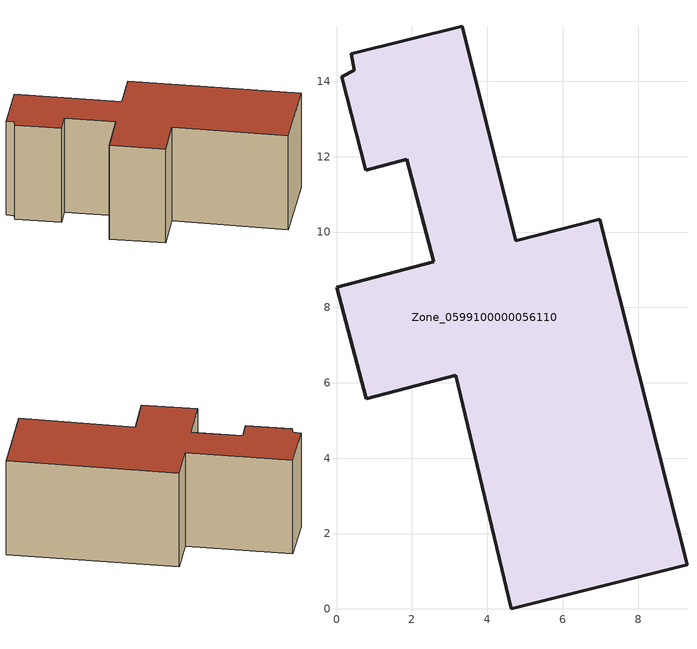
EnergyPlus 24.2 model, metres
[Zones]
Zone_0599100000056110
 floor ground (C_G): 0.14,14.12 0.47,14.29 0.4,14.73 3.33,15.46 4.76,9.78 6.99,10.34 9.3,1.17 4.64,0 3.16,6.21 0.79,5.58 0,8.54 2.58,9.21 1.86,11.93 0.78,11.64 z0
 wall outside (C_F): 0.14,14.12 0.78,11.64 1.86,11.93 2.58,9.21 0,8.54 0.79,5.58 3.16,6.21 4.64,0 9.3,1.17 6.99,10.34 4.76,9.78 3.33,15.46 0.4,14.73 0.47,14.29 0.14,14.12 z0:5.8
 roof outside (C_R): 0.47,14.29 0.14,14.12 0.78,11.64 1.86,11.93 2.58,9.21 0,8.54 0.79,5.58 3.16,6.21 4.64,0 9.3,1.17 6.99,10.34 4.76,9.78 3.33,15.46 0.4,14.73 z5.8
[BUILDING]
Pand.0599100000056110: North Axis=0; Terrain=City; Loads Convergence Tolerance Value=0.04; Temperature Convergence Tolerance Value=0.4; Solar Distribution=FullExterior; Maximum Number of Warmup Days=25; Minimum Number of Warmup Days=1
[Site:Location]
Rotterdam.The.Hague.AP_ZH_NLD Design_Conditions: Latitude=51.96; Longitude=4.45; Time Zone=1; Elevation=-4.5
[SITE:GROUNDTEMPERATURE:BUILDINGSURFACE]
18, 18, 18, 18, 18, 18, 18, 18, 18, 18, 18, 18
[MATERIAL] Thermal Absorptance=0.9; Solar Absorptance=0.7; Visible Absorptance=0.7
Name | Roughness | Thickness | Conductivity | Density | Specific Heat
G.TI.1965-1974 | MediumSmooth | 0.15 | 0.882353 | 540 | 1210
F.TI.1965-1974 | Rough | 0.3 | 0.697674 | 1920 | 840
R.TI.1965-1974 | MediumRough | 0.2 | 0.232558 | 1500 | 1000
[CONSTRUCTION]
C_G: G.TI.1965-1974
C_F: F.TI.1965-1974
C_R: R.TI.1965-1974
[ZONE]
Zone_0599100000056110: Type=1; Multiplier=1; Ceiling Height=Autocalculate; Volume=Autocalculate; Floor Area=autocalculate; Part of Total Floor Area=Yes
[ZONEINFILTRATION:DESIGNFLOWRATE]
Infil_Zone_0599100000056110: Zone or ZoneList or Space or SpaceList=Zone_0599100000056110; Schedule=AlwaysOn; Design Flow Rate Calculation Method=Flow/Area; Flow Rate per Floor Area=0.003; Constant Term Coefficient=1; Temperature Term Coefficient=0; Velocity Term Coefficient=0; Velocity Squared Term Coefficient=0
[HVACTEMPLATE:ZONE:IDEALLOADSAIRSYSTEM]
Zone_0599100000056110: Maximum Heating Supply Air Temperature=50; Minimum Cooling Supply Air Temperature=13; Maximum Heating Supply Air Humidity Ratio=0.0156; Minimum Cooling Supply Air Humidity Ratio=0.0077; Heating Limit=NoLimit; Cooling Limit=NoLimit; Dehumidification Control Type=ConstantSensibleHeatRatio; Cooling Sensible Heat Ratio=0.7; Dehumidification Setpoint=60; Humidification Control Type=None; Humidification Setpoint=30; Outdoor Air Method=None; Outdoor Air Flow Rate per Person=0.00944; Outdoor Air Flow Rate per Zone Floor Area=0; Outdoor Air Flow Rate per Zone=0; Demand Controlled Ventilation Type=None; Outdoor Air Economizer Type=NoEconomizer; Heat Recovery Type=None; Sensible Heat Recovery Effectiveness=0.7; Latent Heat Recovery Effectiveness=0.65
[ZONECONTROL:THERMOSTAT]
ThermostatControl_Zone_0599100000056110: Zone or ZoneList=Zone_0599100000056110; Control Type Schedule=DualSetpointControlType; Control 1=Thermostat_Zone_0599100000056110; Temperature Difference Between Cutout And Setpoint=0
[THERMOSTATSETPOINT:DUALSETPOINT]
Thermostat_Zone_0599100000056110: Heating Setpoint Temperature Schedule=HeatingSetpoint_Zone_0599100000056110; Cooling Setpoint Temperature Schedule=CoolingSetpoint_Zone_0599100000056110
[SCHEDULE:COMPACT]
HeatingSetpoint_Zone_0599100000056110: Through: 12/31, For: AllDays, Until: 24:00, 21
CoolingSetpoint_Zone_0599100000056110: Through: 12/31, For: AllDays, Until: 24:00, 24
DualSetpointControlType: Through: 12/31, For: AllDays, Until: 24:00, 4
AlwaysOn: Through: 12/31, For: AllDays, Until: 24:00, 1
